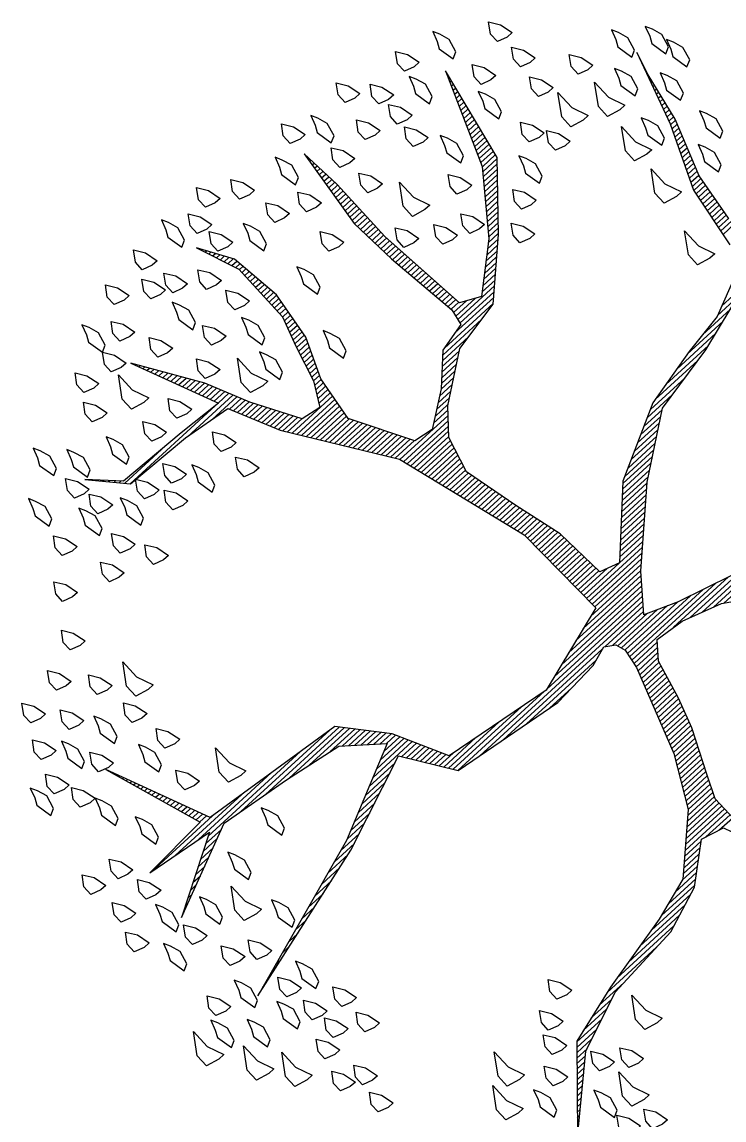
# Model space of a CAD drawing. Header units: metres. Extents: x 2 to 659295185, y -28 to 1124222152.
# Drawn here: x 654902.81 to 654913.87, y 1123167.64 to 1123184.95 of the extents above; entities that cross this region are included whole.
import ezdxf

# ---------------------------------------------------------------- set-up
doc = ezdxf.new("R2010")
doc.units = ezdxf.units.M
doc.header["$MEASUREMENT"] = 0
doc.layers.get('0').update_dxf_attribs({"linetype": 'CONTINUOUS'})
doc.layers.add('Arboles', color=3, linetype='CONTINUOUS')

# ---------------------------------------------------------------- blocks, each defined once
blk = doc.blocks.new('*X2402')
at = {"color": 0}
for p, q in [((17.5775, 17.92), (17.578, 17.92)), ((17.5814, 17.91), (17.584, 17.91)), ((17.5852, 17.9), (17.59, 17.9)), ((17.9321, 17.9), (17.9348, 17.9)), ((17.9333, 17.91), (17.9341, 17.91)), ((17.5891, 17.89), (17.596, 17.89)), ((17.5929, 17.88), (17.602, 17.88)), ((17.9297, 17.88), (17.9364, 17.88)), ((17.9309, 17.89), (17.9356, 17.89)), ((17.5967, 17.87), (17.608, 17.87)), ((17.6006, 17.86), (17.614, 17.86)), ((17.6044, 17.85), (17.62, 17.85)), ((17.9261, 17.85), (17.9387, 17.85)), ((17.9273, 17.86), (17.9379, 17.86)), ((17.9285, 17.87), (17.9371, 17.87)), ((17.2621, 17.82), (17.2622, 17.82)), ((17.6083, 17.84), (17.626, 17.84)), ((17.6121, 17.83), (17.6285, 17.83)), ((17.616, 17.82), (17.6298, 17.82)), ((17.9225, 17.82), (17.941, 17.82)), ((17.9237, 17.83), (17.9402, 17.83)), ((17.9249, 17.84), (17.9395, 17.84)), ((18.33, 17.82), (18.3316, 17.82)), ((17.2663, 17.81), (17.2685, 17.81)), ((17.2706, 17.8), (17.2748, 17.8)), ((17.2748, 17.79), (17.2811, 17.79)), ((17.6191, 17.81), (17.631, 17.81)), ((17.6191, 17.8), (17.6323, 17.8)), ((17.6191, 17.79), (17.6335, 17.79)), ((17.9189, 17.79), (17.9423, 17.79)), ((17.9201, 17.8), (17.9423, 17.8)), ((17.9213, 17.81), (17.9418, 17.81)), ((18.3182, 17.79), (18.3254, 17.79)), ((18.3221, 17.8), (18.3275, 17.8)), ((18.3261, 17.81), (18.3296, 17.81)), ((17.279, 17.78), (17.2874, 17.78)), ((17.2832, 17.77), (17.2937, 17.77)), ((17.6191, 17.78), (17.6348, 17.78)), ((17.6191, 17.77), (17.636, 17.77)), ((17.9165, 17.77), (17.9423, 17.77)), ((17.9177, 17.78), (17.9423, 17.78)), ((18.3104, 17.77), (18.3213, 17.77)), ((18.3143, 17.78), (18.3234, 17.78)), ((17.2875, 17.76), (17.3001, 17.76)), ((17.2917, 17.75), (17.3064, 17.75)), ((17.2959, 17.74), (17.3127, 17.74)), ((17.6191, 17.76), (17.6373, 17.76)), ((17.6191, 17.75), (17.6385, 17.75)), ((17.6191, 17.74), (17.6398, 17.74)), ((17.9129, 17.74), (17.9423, 17.74)), ((17.9141, 17.75), (17.9423, 17.75)), ((17.9153, 17.76), (17.9423, 17.76)), ((18.2986, 17.74), (18.3151, 17.74)), ((18.3025, 17.75), (18.3171, 17.75)), ((18.3064, 17.76), (18.3192, 17.76)), ((17.3002, 17.73), (17.319, 17.73)), ((17.3044, 17.72), (17.3253, 17.72)), ((17.3086, 17.71), (17.3316, 17.71)), ((17.6191, 17.73), (17.641, 17.73)), ((17.6191, 17.72), (17.6423, 17.72)), ((17.6191, 17.71), (17.6435, 17.71)), ((17.9093, 17.71), (17.9423, 17.71)), ((17.9105, 17.72), (17.9423, 17.72)), ((17.9117, 17.73), (17.9423, 17.73)), ((18.2868, 17.71), (18.3089, 17.71)), ((18.2907, 17.72), (18.3109, 17.72)), ((18.2946, 17.73), (18.313, 17.73)), ((16.9852, 17.68), (16.9856, 17.68)), ((17.3129, 17.7), (17.3379, 17.7)), ((17.3171, 17.69), (17.3443, 17.69)), ((17.3213, 17.68), (17.3506, 17.68)), ((17.6191, 17.7), (17.6445, 17.7)), ((17.6191, 17.69), (17.6431, 17.69)), ((17.6191, 17.68), (17.6418, 17.68)), ((17.9083, 17.7), (17.9423, 17.7)), ((17.909, 17.69), (17.9423, 17.69)), ((17.9097, 17.68), (17.9423, 17.68)), ((18.275, 17.68), (18.3027, 17.68)), ((18.2789, 17.69), (18.3047, 17.69)), ((18.2829, 17.7), (18.3068, 17.7)), ((16.9942, 17.67), (16.9956, 17.67)), ((17.0032, 17.66), (17.0056, 17.66)), ((17.3256, 17.67), (17.3569, 17.67)), ((17.3298, 17.66), (17.3632, 17.66)), ((17.6191, 17.67), (17.6405, 17.67)), ((17.6191, 17.66), (17.6391, 17.66)), ((17.9103, 17.67), (17.9423, 17.67)), ((17.911, 17.66), (17.9423, 17.66)), ((18.2671, 17.66), (18.2985, 17.66)), ((18.2711, 17.67), (18.3006, 17.67)), ((17.0122, 17.65), (17.0156, 17.65)), ((17.0212, 17.64), (17.0256, 17.64)), ((17.0302, 17.63), (17.0356, 17.63)), ((17.334, 17.65), (17.368, 17.65)), ((17.3382, 17.64), (17.3727, 17.64)), ((17.3425, 17.63), (17.3773, 17.63)), ((17.6124, 17.63), (17.6351, 17.63)), ((17.6157, 17.64), (17.6365, 17.64)), ((17.619, 17.65), (17.6378, 17.65)), ((17.9117, 17.65), (17.9423, 17.65)), ((17.9123, 17.64), (17.9423, 17.64)), ((17.913, 17.63), (17.9423, 17.63)), ((18.2554, 17.63), (18.2923, 17.63)), ((18.2593, 17.64), (18.2944, 17.64)), ((18.2632, 17.65), (18.2965, 17.65)), ((17.0392, 17.62), (17.0456, 17.62)), ((17.0482, 17.61), (17.1861, 17.61)), ((17.0572, 17.6), (17.3444, 17.6)), ((17.3467, 17.62), (17.3819, 17.62)), ((17.3509, 17.61), (17.3865, 17.61)), ((17.3552, 17.6), (17.3911, 17.6)), ((17.6024, 17.6), (17.6311, 17.6)), ((17.6057, 17.61), (17.6325, 17.61)), ((17.6091, 17.62), (17.6338, 17.62)), ((17.9137, 17.62), (17.9428, 17.62)), ((17.9143, 17.61), (17.9438, 17.61)), ((17.915, 17.6), (17.9448, 17.6)), ((18.2436, 17.6), (18.2861, 17.6)), ((18.2475, 17.61), (18.2882, 17.61)), ((18.2514, 17.62), (18.2903, 17.62)), ((17.2417, 17.59), (17.3957, 17.59)), ((17.3167, 17.58), (17.4003, 17.58)), ((17.3657, 17.57), (17.405, 17.57)), ((17.5926, 17.57), (17.6261, 17.57)), ((17.5957, 17.58), (17.6285, 17.58)), ((17.5991, 17.59), (17.6298, 17.59)), ((17.9157, 17.59), (17.9459, 17.59)), ((17.9163, 17.58), (17.9469, 17.58)), ((17.9172, 17.57), (17.9479, 17.57)), ((18.2241, 17.57), (18.2717, 17.57)), ((18.2317, 17.58), (18.2805, 17.58)), ((18.2394, 17.59), (18.284, 17.59)), ((17.3704, 17.56), (17.4096, 17.56)), ((17.3751, 17.55), (17.4142, 17.55)), ((17.5872, 17.55), (17.6178, 17.55)), ((17.5899, 17.56), (17.6219, 17.56)), ((17.9186, 17.56), (17.949, 17.56)), ((17.9199, 17.55), (17.95, 17.55)), ((18.2088, 17.55), (18.254, 17.55)), ((18.2164, 17.56), (18.2628, 17.56)), ((17.3797, 17.54), (17.4197, 17.54)), ((17.3844, 17.53), (17.4254, 17.53)), ((17.3891, 17.52), (17.4311, 17.52)), ((17.579, 17.52), (17.6053, 17.52)), ((17.5817, 17.53), (17.6094, 17.53)), ((17.5844, 17.54), (17.6136, 17.54)), ((17.9212, 17.54), (17.951, 17.54)), ((17.9225, 17.53), (17.9521, 17.53)), ((17.9238, 17.52), (17.9531, 17.52)), ((18.1858, 17.52), (18.2276, 17.52)), ((18.1935, 17.53), (18.2364, 17.53)), ((18.2011, 17.54), (18.2452, 17.54)), ((18.7099, 17.52), (18.7105, 17.52)), ((18.7131, 17.53), (18.7134, 17.53)), ((17.3937, 17.51), (17.4369, 17.51)), ((17.3984, 17.5), (17.4426, 17.5)), ((17.4031, 17.49), (17.4483, 17.49)), ((17.5708, 17.49), (17.5928, 17.49)), ((17.5735, 17.5), (17.5969, 17.5)), ((17.5762, 17.51), (17.6011, 17.51)), ((17.9251, 17.51), (17.9541, 17.51)), ((17.9264, 17.5), (17.9552, 17.5)), ((17.9277, 17.49), (17.9562, 17.49)), ((18.1629, 17.49), (18.2011, 17.49)), ((18.1706, 17.5), (18.2099, 17.5)), ((18.1782, 17.51), (18.2187, 17.51)), ((18.7003, 17.49), (18.7019, 17.49)), ((18.7035, 17.5), (18.7048, 17.5)), ((18.7067, 17.51), (18.7077, 17.51)), ((17.4077, 17.48), (17.454, 17.48)), ((17.4124, 17.47), (17.4597, 17.47)), ((17.4171, 17.46), (17.4654, 17.46)), ((17.5566, 17.46), (17.5834, 17.46)), ((17.5623, 17.47), (17.5849, 17.47)), ((17.568, 17.48), (17.5886, 17.48)), ((17.929, 17.48), (17.9572, 17.48)), ((17.9303, 17.47), (17.9583, 17.47)), ((17.9316, 17.46), (17.9593, 17.46)), ((18.14, 17.46), (18.1746, 17.46)), ((18.1476, 17.47), (18.1834, 17.47)), ((18.1553, 17.48), (18.1923, 17.48)), ((18.6908, 17.46), (18.6951, 17.46)), ((18.694, 17.47), (18.6971, 17.47)), ((18.6971, 17.48), (18.6991, 17.48)), ((17.4217, 17.45), (17.4711, 17.45)), ((17.4276, 17.44), (17.4769, 17.44)), ((17.5452, 17.44), (17.5806, 17.44)), ((17.5509, 17.45), (17.582, 17.45)), ((17.9329, 17.45), (17.9604, 17.45)), ((17.9342, 17.44), (17.9614, 17.44)), ((18.1221, 17.44), (18.157, 17.44)), ((18.1323, 17.45), (18.1658, 17.45)), ((18.6844, 17.44), (18.6911, 17.44)), ((18.6876, 17.45), (18.6931, 17.45)), ((17.4343, 17.43), (17.4826, 17.43)), ((17.441, 17.42), (17.5777, 17.42)), ((17.4476, 17.41), (17.5763, 17.41)), ((17.5394, 17.43), (17.5792, 17.43)), ((17.9355, 17.43), (17.9624, 17.43)), ((17.9368, 17.42), (17.9635, 17.42)), ((17.9381, 17.41), (17.9645, 17.41)), ((18.0867, 17.41), (18.1253, 17.41)), ((18.0985, 17.42), (18.136, 17.42)), ((18.1103, 17.43), (18.1467, 17.43)), ((18.6749, 17.41), (18.6851, 17.41)), ((18.6781, 17.42), (18.6871, 17.42)), ((18.6812, 17.43), (18.6891, 17.43)), ((17.4543, 17.4), (17.5749, 17.4)), ((17.461, 17.39), (17.5734, 17.39)), ((17.4676, 17.38), (17.572, 17.38)), ((17.9394, 17.4), (17.9655, 17.4)), ((17.9407, 17.39), (17.9666, 17.39)), ((17.942, 17.38), (17.9676, 17.38)), ((18.0512, 17.38), (18.0931, 17.38)), ((18.063, 17.39), (18.1038, 17.39)), ((18.0748, 17.4), (18.1146, 17.4)), ((18.6653, 17.38), (18.6791, 17.38)), ((18.6685, 17.39), (18.6811, 17.39)), ((18.6717, 17.4), (18.6831, 17.4)), ((17.4743, 17.37), (17.5706, 17.37)), ((17.481, 17.36), (17.5692, 17.36)), ((17.4876, 17.35), (17.5695, 17.35)), ((17.9367, 17.35), (18.061, 17.35)), ((17.9387, 17.36), (18.004, 17.36)), ((17.9407, 17.37), (17.984, 17.37)), ((18.0276, 17.36), (18.0717, 17.36)), ((18.0394, 17.37), (18.0824, 17.37)), ((18.6555, 17.35), (18.6727, 17.35)), ((18.659, 17.36), (18.6751, 17.36)), ((18.6621, 17.37), (18.6771, 17.37)), ((17.4943, 17.34), (17.5751, 17.34)), ((17.501, 17.33), (17.5807, 17.33)), ((17.9087, 17.33), (18.0396, 17.33)), ((17.9347, 17.34), (18.0503, 17.34)), ((18.6471, 17.33), (18.6656, 17.33)), ((18.6513, 17.34), (18.6692, 17.34)), ((17.5076, 17.32), (17.5862, 17.32)), ((17.5143, 17.31), (17.5918, 17.31)), ((17.521, 17.3), (17.5973, 17.3)), ((17.8387, 17.3), (17.9283, 17.3)), ((17.8487, 17.31), (17.9816, 17.31)), ((17.8637, 17.32), (18.0288, 17.32)), ((18.6345, 17.3), (18.6551, 17.3)), ((18.6387, 17.31), (18.6586, 17.31)), ((18.6429, 17.32), (18.6621, 17.32)), ((17.5276, 17.29), (17.6029, 17.29)), ((17.5343, 17.28), (17.6084, 17.28)), ((17.541, 17.27), (17.614, 17.27)), ((17.8087, 17.27), (17.859, 17.27)), ((17.8187, 17.28), (17.873, 17.28)), ((17.8287, 17.29), (17.887, 17.29)), ((18.6218, 17.27), (18.6445, 17.27)), ((18.626, 17.28), (18.648, 17.28)), ((18.6303, 17.29), (18.6515, 17.29)), ((17.5476, 17.26), (17.6195, 17.26)), ((17.5543, 17.25), (17.6251, 17.25)), ((17.561, 17.24), (17.6307, 17.24)), ((17.7741, 17.24), (17.817, 17.24)), ((17.7884, 17.25), (17.831, 17.25)), ((17.7987, 17.26), (17.845, 17.26)), ((18.6092, 17.24), (18.6339, 17.24)), ((18.6134, 17.25), (18.6374, 17.25)), ((18.6176, 17.26), (18.6409, 17.26)), ((17.5676, 17.23), (17.6362, 17.23)), ((17.5743, 17.22), (17.6418, 17.22)), ((17.7456, 17.22), (17.789, 17.22)), ((17.7599, 17.23), (17.803, 17.23)), ((18.6008, 17.22), (18.6268, 17.22)), ((18.605, 17.23), (18.6303, 17.23)), ((17.581, 17.21), (17.6473, 17.21)), ((17.5876, 17.2), (17.6529, 17.2)), ((17.5939, 17.19), (17.7568, 17.19)), ((17.717, 17.2), (17.7653, 17.2)), ((17.7313, 17.21), (17.775, 17.21)), ((18.5884, 17.19), (18.6202, 17.19)), ((18.5924, 17.2), (18.6215, 17.2)), ((18.5966, 17.21), (18.6233, 17.21)), ((17.5968, 17.18), (17.7482, 17.18)), ((17.5998, 17.17), (17.7396, 17.17)), ((17.6027, 17.16), (17.731, 17.16)), ((18.5837, 17.16), (18.6162, 17.16)), ((18.5853, 17.17), (18.6175, 17.17)), ((18.5868, 17.18), (18.6189, 17.18)), ((17.6056, 17.15), (17.7225, 17.15)), ((17.6085, 17.14), (17.7189, 17.14)), ((18.5805, 17.14), (18.6135, 17.14)), ((18.5821, 17.15), (18.6149, 17.15)), ((16.5321, 17.11), (16.5325, 17.11)), ((17.6115, 17.13), (17.7161, 17.13)), ((17.6144, 17.12), (17.7134, 17.12)), ((17.6173, 17.11), (17.7107, 17.11)), ((18.5758, 17.11), (18.6095, 17.11)), ((18.5774, 17.12), (18.6109, 17.12)), ((18.5789, 17.13), (18.6122, 17.13)), ((16.5355, 17.1), (16.5367, 17.1)), ((16.5388, 17.09), (16.5409, 17.09)), ((16.5421, 17.08), (16.5451, 17.08)), ((17.6203, 17.1), (17.7079, 17.1)), ((17.6232, 17.09), (17.7052, 17.09)), ((17.6261, 17.08), (17.7025, 17.08)), ((18.571, 17.08), (18.6056, 17.08)), ((18.5726, 17.09), (18.6069, 17.09)), ((18.5742, 17.1), (18.6082, 17.1)), ((16.5454, 17.07), (16.5493, 17.07)), ((16.5488, 17.06), (16.5535, 17.06)), ((16.5521, 17.05), (16.5577, 17.05)), ((17.629, 17.07), (17.6998, 17.07)), ((17.632, 17.06), (17.697, 17.06)), ((17.6349, 17.05), (17.6968, 17.05)), ((18.5679, 17.06), (18.6056, 17.06)), ((18.5695, 17.07), (18.6056, 17.07)), ((16.5554, 17.04), (16.5619, 17.04)), ((16.5588, 17.03), (16.566, 17.03)), ((17.6378, 17.04), (17.6992, 17.04)), ((17.6407, 17.03), (17.7015, 17.03)), ((16.5621, 17.02), (16.5702, 17.02)), ((16.5654, 17.01), (16.5744, 17.01)), ((16.5688, 17), (16.5786, 17)), ((17.6437, 17.02), (17.7039, 17.02)), ((17.6466, 17.01), (17.7062, 17.01)), ((17.6495, 17), (17.7086, 17)), ((16.5721, 16.99), (16.5828, 16.99)), ((16.5754, 16.98), (16.587, 16.98)), ((16.5788, 16.97), (16.5912, 16.97)), ((17.6524, 16.99), (17.7109, 16.99)), ((17.6554, 16.98), (17.7133, 16.98)), ((17.6583, 16.97), (17.7156, 16.97)), ((16.5821, 16.96), (16.5954, 16.96)), ((16.5854, 16.95), (16.5996, 16.95)), ((16.5888, 16.94), (16.6038, 16.94)), ((17.6612, 16.96), (17.718, 16.96)), ((17.6642, 16.95), (17.7204, 16.95)), ((17.6671, 16.94), (17.7227, 16.94)), ((16.5921, 16.93), (16.608, 16.93)), ((16.5954, 16.92), (16.6122, 16.92)), ((17.67, 16.93), (17.7251, 16.93)), ((17.6729, 16.92), (17.7274, 16.92)), ((18.4211, 16.92), (18.4892, 16.92)), ((18.4439, 16.93), (18.523, 16.93)), ((16.5988, 16.91), (16.6164, 16.91)), ((16.6021, 16.9), (16.6206, 16.9)), ((16.6054, 16.89), (16.6248, 16.89)), ((17.6759, 16.91), (17.7298, 16.91)), ((17.6788, 16.9), (17.7324, 16.9)), ((17.6817, 16.89), (17.7351, 16.89)), ((18.2545, 16.89), (18.388, 16.89)), ((18.2995, 16.9), (18.4217, 16.9)), ((18.3608, 16.91), (18.4555, 16.91)), ((16.6088, 16.88), (16.629, 16.88)), ((16.6121, 16.87), (16.6331, 16.87)), ((16.6154, 16.86), (16.6373, 16.86)), ((17.6846, 16.88), (17.7378, 16.88)), ((17.6876, 16.87), (17.7404, 16.87)), ((17.6905, 16.86), (17.7431, 16.86)), ((18.1392, 16.86), (18.2561, 16.86)), ((18.1645, 16.87), (18.3086, 16.87)), ((18.2095, 16.88), (18.3542, 16.88)), ((16.443, 16.85), (16.6488, 16.85)), ((16.513, 16.84), (16.7388, 16.84)), ((16.583, 16.83), (16.8288, 16.83)), ((17.6934, 16.85), (17.7458, 16.85)), ((17.6957, 16.84), (17.7484, 16.84)), ((17.6961, 16.83), (17.7511, 16.83)), ((18.0792, 16.83), (18.1463, 16.83)), ((18.0992, 16.84), (18.1601, 16.84)), ((18.1192, 16.85), (18.2036, 16.85)), ((16.5885, 16.81), (16.6422, 16.81)), ((16.6062, 16.82), (16.9188, 16.82)), ((16.7083, 16.81), (17.0088, 16.81)), ((17.6964, 16.82), (17.7538, 16.82)), ((17.6967, 16.81), (17.7564, 16.81)), ((18.0392, 16.81), (18.1186, 16.81)), ((18.0592, 16.82), (18.1324, 16.82)), ((16.5355, 16.78), (16.5722, 16.78)), ((16.5531, 16.79), (16.5956, 16.79)), ((16.5708, 16.8), (16.6189, 16.8)), ((16.7816, 16.8), (17.0309, 16.8)), ((16.8532, 16.79), (17.0394, 16.79)), ((16.9132, 16.78), (17.0478, 16.78)), ((17.6971, 16.8), (17.7591, 16.8)), ((17.6974, 16.79), (17.7618, 16.79)), ((17.6977, 16.78), (17.7639, 16.78)), ((17.9792, 16.78), (18.0771, 16.78)), ((17.9992, 16.79), (18.0909, 16.79)), ((18.0192, 16.8), (18.1047, 16.8)), ((16.4824, 16.75), (16.5022, 16.75)), ((16.5001, 16.76), (16.5256, 16.76)), ((16.5178, 16.77), (16.5489, 16.77)), ((16.9732, 16.77), (17.0563, 16.77)), ((17.0054, 16.76), (17.0647, 16.76)), ((17.0177, 16.75), (17.0732, 16.75)), ((17.6981, 16.77), (17.7645, 16.77)), ((17.6984, 16.76), (17.7651, 16.76)), ((17.6987, 16.75), (17.7657, 16.75)), ((17.9435, 16.75), (18.0355, 16.75)), ((17.9535, 16.76), (18.0494, 16.76)), ((17.9635, 16.77), (18.0632, 16.77)), ((16.4293, 16.72), (16.4322, 16.72)), ((16.447, 16.73), (16.4556, 16.73)), ((16.4647, 16.74), (16.4789, 16.74)), ((17.0299, 16.74), (17.0817, 16.74)), ((17.0421, 16.73), (17.0901, 16.73)), ((17.0543, 16.72), (17.0986, 16.72)), ((17.6991, 16.74), (17.7664, 16.74)), ((17.6994, 16.73), (17.767, 16.73)), ((17.6997, 16.72), (17.7676, 16.72)), ((17.9135, 16.72), (17.9979, 16.72)), ((17.9235, 16.73), (18.0084, 16.73)), ((17.9335, 16.74), (18.0217, 16.74)), ((17.0665, 16.71), (17.1071, 16.71)), ((17.0788, 16.7), (17.1155, 16.7)), ((17.7001, 16.71), (17.7682, 16.71)), ((17.7004, 16.7), (17.7689, 16.7)), ((17.8935, 16.7), (17.9768, 16.7)), ((17.9035, 16.71), (17.9873, 16.71)), ((17.0504, 16.67), (17.1313, 16.67)), ((17.0719, 16.68), (17.1263, 16.68)), ((17.091, 16.69), (17.1213, 16.69)), ((17.7007, 16.69), (17.7695, 16.69)), ((17.7011, 16.68), (17.7701, 16.68)), ((17.7014, 16.67), (17.7707, 16.67)), ((17.8635, 16.67), (17.9451, 16.67)), ((17.8735, 16.68), (17.9556, 16.68)), ((17.8835, 16.69), (17.9662, 16.69)), ((16.9858, 16.64), (17.0741, 16.64)), ((17.0073, 16.65), (17.1413, 16.65)), ((17.0288, 16.66), (17.1363, 16.66)), ((17.0964, 16.64), (17.1463, 16.64)), ((17.7017, 16.66), (17.7714, 16.66)), ((17.7021, 16.65), (17.772, 16.65)), ((17.7024, 16.64), (17.7924, 16.64)), ((17.8335, 16.64), (17.9134, 16.64)), ((17.8435, 16.65), (17.924, 16.65)), ((17.8535, 16.66), (17.9345, 16.66)), ((16.9211, 16.61), (16.995, 16.61)), ((16.9427, 16.62), (17.0214, 16.62)), ((16.9642, 16.63), (17.0477, 16.63)), ((17.1031, 16.63), (17.1513, 16.63)), ((17.1097, 16.62), (17.1563, 16.62)), ((17.1164, 16.61), (17.1613, 16.61)), ((17.7027, 16.63), (17.8224, 16.63)), ((17.7031, 16.62), (17.8923, 16.62)), ((17.7034, 16.61), (17.8818, 16.61)), ((17.8235, 16.63), (17.9029, 16.63)), ((16.8781, 16.59), (16.9423, 16.59)), ((16.8996, 16.6), (16.9686, 16.6)), ((17.1231, 16.6), (17.1663, 16.6)), ((17.1297, 16.59), (17.1713, 16.59)), ((17.7037, 16.6), (17.8712, 16.6)), ((17.7041, 16.59), (17.8606, 16.59)), ((16.7953, 16.56), (16.8632, 16.56)), ((16.8265, 16.57), (16.8895, 16.57)), ((16.8565, 16.58), (16.9159, 16.58)), ((17.1364, 16.58), (17.1763, 16.58)), ((17.1431, 16.57), (17.1813, 16.57)), ((17.1497, 16.56), (17.1971, 16.56)), ((17.6123, 16.56), (17.8338, 16.56)), ((17.646, 16.57), (17.8418, 16.57)), ((17.6798, 16.58), (17.8501, 16.58)), ((16.7015, 16.53), (16.7578, 16.53)), ((16.7328, 16.54), (16.7955, 16.54)), ((16.764, 16.55), (16.8332, 16.55)), ((17.1564, 16.55), (17.2651, 16.55)), ((17.163, 16.54), (17.3331, 16.54)), ((17.1697, 16.53), (17.401, 16.53)), ((17.511, 16.53), (17.8098, 16.53)), ((17.5448, 16.54), (17.8178, 16.54)), ((17.5785, 16.55), (17.8258, 16.55)), ((16.6078, 16.5), (16.6447, 16.5)), ((16.639, 16.51), (16.6824, 16.51)), ((16.6703, 16.52), (16.7201, 16.52)), ((17.1764, 16.52), (17.469, 16.52)), ((17.2412, 16.51), (17.7938, 16.51)), ((17.3112, 16.5), (17.6466, 16.5)), ((17.4773, 16.52), (17.8018, 16.52)), ((17.6564, 16.5), (17.7858, 16.5)), ((16.5453, 16.48), (16.5693, 16.48)), ((16.5765, 16.49), (16.607, 16.49)), ((17.3812, 16.49), (17.6166, 16.49)), ((17.4512, 16.48), (17.5245, 16.48)), ((17.6714, 16.49), (17.7899, 16.49)), ((17.6804, 16.48), (17.8149, 16.48)), ((16.4515, 16.45), (16.4563, 16.45)), ((16.4828, 16.46), (16.494, 16.46)), ((16.514, 16.47), (16.5317, 16.47)), ((17.6837, 16.47), (17.8399, 16.47)), ((17.6855, 16.45), (17.8986, 16.45)), ((17.687, 16.46), (17.8649, 16.46)), ((17.6805, 16.42), (17.7592, 16.42)), ((17.6822, 16.43), (17.9666, 16.43)), ((17.6839, 16.44), (17.9326, 16.44)), ((17.8145, 16.42), (18.0006, 16.42)), ((17.6757, 16.4), (17.7432, 16.4)), ((17.6789, 16.41), (17.7512, 16.41)), ((17.8617, 16.41), (18.0157, 16.41)), ((17.8916, 16.4), (18.0232, 16.4)), ((17.6653, 16.37), (17.7264, 16.37)), ((17.6687, 16.38), (17.7289, 16.38)), ((17.6722, 16.39), (17.7352, 16.39)), ((17.9216, 16.39), (18.0307, 16.39)), ((17.9473, 16.38), (18.0382, 16.38)), ((17.6549, 16.34), (17.7189, 16.34)), ((17.6584, 16.35), (17.7214, 16.35)), ((17.6618, 16.36), (17.7239, 16.36)), ((17.6445, 16.31), (17.7114, 16.31)), ((17.648, 16.32), (17.7139, 16.32)), ((17.6514, 16.33), (17.7164, 16.33)), ((17.6376, 16.29), (17.7064, 16.29)), ((17.6411, 16.3), (17.7089, 16.3)), ((17.6272, 16.26), (17.6971, 16.26)), ((17.6307, 16.27), (17.7005, 16.27)), ((17.6341, 16.28), (17.7038, 16.28)), ((17.6168, 16.23), (17.6871, 16.23)), ((17.6203, 16.24), (17.6905, 16.24)), ((17.6237, 16.25), (17.6938, 16.25)), ((17.6064, 16.2), (17.6766, 16.2)), ((17.6099, 16.21), (17.6805, 16.21)), ((17.6134, 16.22), (17.6838, 16.22)), ((17.5981, 16.18), (17.6673, 16.18)), ((17.603, 16.19), (17.6719, 16.19)), ((17.5821, 16.15), (17.6535, 16.15)), ((17.5874, 16.16), (17.6581, 16.16)), ((17.5928, 16.17), (17.6627, 16.17)), ((17.5661, 16.12), (17.6396, 16.12)), ((17.5714, 16.13), (17.6443, 16.13)), ((17.5768, 16.14), (17.6489, 16.14)), ((17.5501, 16.09), (17.6259, 16.09)), ((17.5554, 16.1), (17.6304, 16.1)), ((17.5608, 16.11), (17.635, 16.11)), ((17.5394, 16.07), (17.6174, 16.07)), ((17.5448, 16.08), (17.6216, 16.08)), ((17.5127, 16.04), (17.6045, 16.04)), ((17.5234, 16.05), (17.6088, 16.05)), ((17.5341, 16.06), (17.6131, 16.06)), ((17.4806, 16.01), (17.6021, 16.01)), ((17.4913, 16.02), (17.6021, 16.02)), ((17.502, 16.03), (17.6021, 16.03)), ((17.4484, 15.98), (17.5044, 15.98)), ((17.4591, 15.99), (17.6021, 15.99)), ((17.4698, 16), (17.6021, 16)), ((17.5206, 15.98), (17.6021, 15.98)), ((17.427, 15.96), (17.4799, 15.96)), ((17.4377, 15.97), (17.4922, 15.97)), ((17.5556, 15.97), (17.6021, 15.97)), ((17.3711, 15.93), (17.4433, 15.93)), ((17.4036, 15.94), (17.4555, 15.94)), ((17.4163, 15.95), (17.4677, 15.95)), ((17.2629, 15.9), (17.3957, 15.9)), ((17.3061, 15.91), (17.4188, 15.91)), ((17.3386, 15.92), (17.431, 15.92)), ((17.1189, 15.87), (17.3117, 15.87)), ((17.1669, 15.88), (17.3397, 15.88)), ((17.2149, 15.89), (17.3677, 15.89)), ((17.0401, 15.85), (17.1235, 15.85)), ((17.0761, 15.86), (17.2435, 15.86)), ((16.9371, 15.82), (17.0215, 15.82)), ((16.9681, 15.83), (17.0472, 15.83)), ((17.0041, 15.84), (17.0729, 15.84)), ((16.91, 15.79), (16.9444, 15.79)), ((16.919, 15.8), (16.9701, 15.8)), ((16.9281, 15.81), (16.9958, 15.81)), ((16.8829, 15.76), (16.9077, 15.76)), ((16.8919, 15.77), (16.9189, 15.77)), ((16.9009, 15.78), (16.9301, 15.78)), ((16.8648, 15.74), (16.8853, 15.74)), ((16.8738, 15.75), (16.8965, 15.75)), ((16.8376, 15.71), (16.8518, 15.71)), ((16.8467, 15.72), (16.863, 15.72)), ((16.8557, 15.73), (16.8742, 15.73)), ((16.8105, 15.68), (16.8183, 15.68)), ((16.8195, 15.69), (16.8295, 15.69)), ((16.8286, 15.7), (16.8406, 15.7))]:
    blk.add_line(p, q, dxfattribs=at)
blk = doc.blocks.new('ARBUSTO6')
at = {"layer": 'Arboles'}
for points in [[(-0.2769, 1.4579), (-0.3024, 1.4664), (-0.3024, 1.492), (-0.2854, 1.5175), (-0.2684, 1.492), (-0.2599, 1.4579)], [(-0.1919, 1.5005), (-0.2004, 1.4834), (-0.1919, 1.4409), (-0.1748, 1.4494), (-0.1663, 1.4834), (-0.1748, 1.509), (-0.1833, 1.526)], [(-0.0558, 1.4664), (-0.0813, 1.4749), (-0.0813, 1.5005), (-0.0643, 1.526), (-0.0473, 1.5005), (-0.0388, 1.4664)], [(-0.3874, 1.4409), (-0.413, 1.4494), (-0.413, 1.4749), (-0.3959, 1.5005), (-0.3789, 1.4749), (-0.3704, 1.4409)], [(-0.1153, 1.4324), (-0.1408, 1.4409), (-0.1408, 1.4664), (-0.1238, 1.492), (-0.1068, 1.4664), (-0.0983, 1.4324)], [(0.0207, 1.4239), (-0.0048, 1.4324), (-0.0048, 1.4579), (0.0122, 1.4834), (0.0293, 1.4579), (0.0378, 1.4239)], [(0.2078, 1.4409), (0.1823, 1.4494), (0.1823, 1.4749), (0.1993, 1.5005), (0.2163, 1.4749), (0.2248, 1.4409)], [(0.3779, 1.4239), (0.3524, 1.4324), (0.3524, 1.4579), (0.3694, 1.4834), (0.3864, 1.4579), (0.3949, 1.4239)], [(-0.515, 1.4409), (-0.5235, 1.4239), (-0.515, 1.3814), (-0.498, 1.3899), (-0.4895, 1.4239), (-0.498, 1.4494), (-0.5065, 1.4664)], [(0.2589, 1.4409), (0.2504, 1.4239), (0.2589, 1.3814), (0.2759, 1.3899), (0.2844, 1.4239), (0.2759, 1.4494), (0.2674, 1.4664)], [(-0.3109, 1.3899), (-0.3364, 1.3984), (-0.3364, 1.4239), (-0.3194, 1.4494), (-0.3024, 1.4239), (-0.2939, 1.3899)], [(0.1228, 1.4239), (0.1143, 1.4069), (0.1228, 1.3644), (0.1398, 1.3729), (0.1483, 1.4069), (0.1398, 1.4324), (0.1313, 1.4494)], [(0.5395, 1.3814), (0.514, 1.3899), (0.514, 1.4154), (0.531, 1.4409), (0.548, 1.4154), (0.5565, 1.3814)], [(-0.4385, 1.3644), (-0.464, 1.3729), (-0.464, 1.3984), (-0.447, 1.4239), (-0.43, 1.3984), (-0.4215, 1.3644)], [(-0.2599, 1.3644), (-0.2854, 1.3729), (-0.2854, 1.3984), (-0.2684, 1.4239), (-0.2514, 1.3984), (-0.2429, 1.3644)], [(-0.1068, 1.3644), (-0.1323, 1.3729), (-0.1323, 1.3984), (-0.1153, 1.4239), (-0.0983, 1.3984), (-0.0898, 1.3644)], [(0.4374, 1.3644), (0.4119, 1.3729), (0.4119, 1.3984), (0.4289, 1.4239), (0.4459, 1.3984), (0.4544, 1.3644)], [(0.6245, 1.3899), (0.616, 1.3729), (0.6245, 1.3304), (0.6415, 1.3389), (0.65, 1.3729), (0.6415, 1.3984), (0.633, 1.4154)], [(-0.5915, 1.3304), (-0.617, 1.3389), (-0.617, 1.3644), (-0.6, 1.3899), (-0.583, 1.3644), (-0.5745, 1.3304)], [(-0.5065, 1.3219), (-0.532, 1.3304), (-0.532, 1.3559), (-0.515, 1.3814), (-0.498, 1.3559), (-0.4895, 1.3219)], [(-0.1919, 1.3134), (-0.2174, 1.3219), (-0.2174, 1.3474), (-0.2004, 1.3729), (-0.1833, 1.3474), (-0.1748, 1.3134)], [(-0.0473, 1.3559), (-0.0558, 1.3389), (-0.0473, 1.2964), (-0.0303, 1.3049), (-0.0218, 1.3389), (-0.0303, 1.3644), (-0.0388, 1.3814)], [(0.0463, 1.3219), (0.0207, 1.3304), (0.0207, 1.3559), (0.0378, 1.3814), (0.0548, 1.3559), (0.0633, 1.3219)], [(0.2589, 1.3134), (0.2333, 1.3219), (0.2333, 1.3474), (0.2504, 1.3729), (0.2674, 1.3474), (0.2759, 1.3134)], [(0.3524, 1.3219), (0.3269, 1.3304), (0.3269, 1.3559), (0.3439, 1.3814), (0.3609, 1.3559), (0.3694, 1.3219)], [(0.5055, 1.3474), (0.497, 1.3304), (0.5055, 1.2879), (0.5225, 1.2964), (0.531, 1.3304), (0.5225, 1.3559), (0.514, 1.3729)], [(-0.3109, 1.3304), (-0.3194, 1.3134), (-0.3109, 1.2708), (-0.2939, 1.2793), (-0.2854, 1.3134), (-0.2939, 1.3389), (-0.3024, 1.3559)], [(0.1228, 1.2879), (0.0973, 1.2964), (0.0973, 1.3219), (0.1143, 1.3474), (0.1313, 1.3219), (0.1398, 1.2879)], [(0.4374, 1.2964), (0.4119, 1.3049), (0.4119, 1.3304), (0.4289, 1.3559), (0.4459, 1.3304), (0.4544, 1.2964)], [(-0.8126, 1.2964), (-0.8211, 1.2793), (-0.8126, 1.2368), (-0.7956, 1.2453), (-0.7871, 1.2793), (-0.7956, 1.3049), (-0.8041, 1.3219)], [(-0.6256, 1.2623), (-0.6511, 1.2708), (-0.6511, 1.2964), (-0.6341, 1.3219), (-0.617, 1.2964), (-0.6085, 1.2623)], [(-0.3959, 1.2708), (-0.4215, 1.2793), (-0.4215, 1.3049), (-0.4044, 1.3304), (-0.3874, 1.3049), (-0.3789, 1.2708)], [(0.7606, 1.2793), (0.7351, 1.2879), (0.7351, 1.3134), (0.7521, 1.3389), (0.7691, 1.3134), (0.7776, 1.2793)], [(-0.5235, 1.2198), (-0.5575, 1.2283), (-0.5575, 1.2623), (-0.5235, 1.3134), (-0.5235, 1.2623), (-0.5065, 1.2198)], [(-0.7531, 1.2368), (-0.7616, 1.2198), (-0.7531, 1.1773), (-0.7361, 1.1858), (-0.7276, 1.2198), (-0.7361, 1.2453), (-0.7446, 1.2623)], [(-0.2769, 1.2028), (-0.3024, 1.2113), (-0.3024, 1.2368), (-0.2854, 1.2623), (-0.2684, 1.2368), (-0.2599, 1.2028)], [(-0.1748, 1.2283), (-0.2004, 1.2368), (-0.2004, 1.2623), (-0.1833, 1.2879), (-0.1663, 1.2623), (-0.1578, 1.2283)], [(0.2674, 1.2198), (0.2418, 1.2283), (0.2418, 1.2538), (0.2589, 1.2793), (0.2759, 1.2538), (0.2844, 1.2198)], [(0.4289, 1.2283), (0.4034, 1.2368), (0.4034, 1.2623), (0.4204, 1.2879), (0.4374, 1.2623), (0.4459, 1.2283)], [(0.6585, 1.2283), (0.633, 1.2368), (0.633, 1.2623), (0.65, 1.2879), (0.667, 1.2623), (0.6755, 1.2283)], [(-0.9062, 1.2113), (-0.9147, 1.1943), (-0.9062, 1.1518), (-0.8892, 1.1603), (-0.8807, 1.1943), (-0.8892, 1.2198), (-0.8977, 1.2368)], [(0.0973, 1.1773), (0.0718, 1.1858), (0.0718, 1.2113), (0.0888, 1.2368), (0.1058, 1.2113), (0.1143, 1.1773)], [(0.7606, 1.1943), (0.7351, 1.2028), (0.7351, 1.2283), (0.7521, 1.2538), (0.7691, 1.2283), (0.7776, 1.1943)], [(-0.7871, 1.1518), (-0.8126, 1.1603), (-0.8126, 1.1858), (-0.7956, 1.2113), (-0.7786, 1.1858), (-0.7701, 1.1518)], [(-0.6596, 1.1943), (-0.6681, 1.1773), (-0.6596, 1.1348), (-0.6426, 1.1433), (-0.6341, 1.1773), (-0.6426, 1.2028), (-0.6511, 1.2198)], [(-0.3449, 1.1518), (-0.3704, 1.1603), (-0.3704, 1.1858), (-0.3534, 1.2113), (-0.3364, 1.1858), (-0.3279, 1.1518)], [(-0.2089, 1.1858), (-0.2174, 1.1688), (-0.2089, 1.1263), (-0.1919, 1.1348), (-0.1833, 1.1688), (-0.1919, 1.1943), (-0.2004, 1.2113)], [(-0.0218, 1.1858), (-0.0303, 1.1688), (-0.0218, 1.1263), (-0.0048, 1.1348), (0.0037, 1.1688), (-0.0048, 1.1943), (-0.0133, 1.2113)], [(0.463, 1.1858), (0.4544, 1.1688), (0.463, 1.1263), (0.48, 1.1348), (0.4885, 1.1688), (0.48, 1.1943), (0.4715, 1.2113)], [(0.6075, 1.2028), (0.599, 1.1858), (0.6075, 1.1433), (0.6245, 1.1518), (0.633, 1.1858), (0.6245, 1.2113), (0.616, 1.2283)], [(-0.549, 1.1263), (-0.5745, 1.1348), (-0.5745, 1.1603), (-0.5575, 1.1858), (-0.5405, 1.1603), (-0.532, 1.1263)], [(-0.464, 1.1263), (-0.4895, 1.1348), (-0.4895, 1.1603), (-0.4725, 1.1858), (-0.4555, 1.1603), (-0.447, 1.1263)], [(0.3184, 1.1008), (0.2844, 1.1093), (0.2844, 1.1433), (0.3184, 1.1943), (0.3184, 1.1433), (0.3354, 1.1008)], [(0.7436, 1.1093), (0.7181, 1.1178), (0.7181, 1.1433), (0.7351, 1.1688), (0.7521, 1.1433), (0.7606, 1.1093)], [(-0.9062, 1.0667), (-0.9317, 1.0753), (-0.9317, 1.1008), (-0.9147, 1.1263), (-0.8977, 1.1008), (-0.8892, 1.0667)], [(-0.8296, 1.1093), (-0.8381, 1.0923), (-0.8296, 1.0497), (-0.8126, 1.0582), (-0.8041, 1.0923), (-0.8126, 1.1178), (-0.8211, 1.1348)], [(-0.7701, 1.0838), (-0.7956, 1.0923), (-0.7956, 1.1178), (-0.7786, 1.1433), (-0.7616, 1.1178), (-0.7531, 1.0838)], [(-0.2769, 1.0497), (-0.3109, 1.0582), (-0.3109, 1.0923), (-0.2769, 1.1433), (-0.2769, 1.0923), (-0.2599, 1.0497)], [(0.4289, 1.0667), (0.4034, 1.0753), (0.4034, 1.1008), (0.4204, 1.1263), (0.4374, 1.1008), (0.4459, 1.0667)], [(0.8541, 1.0838), (0.8286, 1.0923), (0.8286, 1.1178), (0.8456, 1.1433), (0.8626, 1.1178), (0.8711, 1.0838)], [(-0.2344, 1.0923), (-0.2429, 1.0753), (-0.2344, 1.0327), (-0.2174, 1.0412), (-0.2089, 1.0753), (-0.2174, 1.1008), (-0.2259, 1.1178)], [(0.2418, 1.0582), (0.2163, 1.0667), (0.2163, 1.0923), (0.2333, 1.1178), (0.2504, 1.0923), (0.2589, 1.0582)], [(0.65, 1.0412), (0.6245, 1.0497), (0.6245, 1.0753), (0.6415, 1.1008), (0.6585, 1.0753), (0.667, 1.0412)], [(0.9562, 1.0923), (0.9477, 1.0753), (0.9562, 1.0327), (0.9732, 1.0412), (0.9817, 1.0753), (0.9732, 1.1008), (0.9647, 1.1178)], [(-0.7361, 1.0582), (-0.7446, 1.0412), (-0.7361, 0.9987), (-0.7191, 1.0072), (-0.7106, 1.0412), (-0.7191, 1.0667), (-0.7276, 1.0838)], [(-0.6596, 1.0327), (-0.6851, 1.0412), (-0.6851, 1.0667), (-0.6681, 1.0923), (-0.6511, 1.0667), (-0.6426, 1.0327)], [(-0.583, 1.0157), (-0.6085, 1.0242), (-0.6085, 1.0497), (-0.5915, 1.0753), (-0.5745, 1.0497), (-0.566, 1.0157)], [(0.7606, 0.9987), (0.7266, 1.0072), (0.7266, 1.0412), (0.7606, 1.0923), (0.7606, 1.0412), (0.7776, 0.9987)], [(-0.4385, 0.9902), (-0.464, 0.9987), (-0.464, 1.0242), (-0.447, 1.0497), (-0.43, 1.0242), (-0.4215, 0.9902)], [(-0.0813, 1.0242), (-0.0898, 1.0072), (-0.0813, 0.9647), (-0.0643, 0.9732), (-0.0558, 1.0072), (-0.0643, 1.0327), (-0.0728, 1.0497)], [(0.3184, 0.9987), (0.2929, 1.0072), (0.2929, 1.0327), (0.3099, 1.0582), (0.3269, 1.0327), (0.3354, 0.9987)], [(0.8456, 0.9562), (0.8116, 0.9647), (0.8116, 0.9987), (0.8456, 1.0497), (0.8456, 0.9987), (0.8626, 0.9562)], [(1.0242, 1.0412), (1.0157, 1.0242), (1.0242, 0.9817), (1.0412, 0.9902), (1.0497, 1.0242), (1.0412, 1.0497), (1.0327, 1.0667)], [(-0.9827, 0.9817), (-1.0082, 0.9902), (-1.0082, 1.0157), (-0.9912, 1.0412), (-0.9742, 1.0157), (-0.9657, 0.9817)], [(-0.7956, 0.9732), (-0.8211, 0.9817), (-0.8211, 1.0072), (-0.8041, 1.0327), (-0.7871, 1.0072), (-0.7786, 0.9732)], [(-0.6256, 0.9647), (-0.6511, 0.9732), (-0.6511, 0.9987), (-0.6341, 1.0242), (-0.617, 0.9987), (-0.6085, 0.9647)], [(-0.549, 0.9987), (-0.5575, 0.9817), (-0.549, 0.9392), (-0.532, 0.9477), (-0.5235, 0.9817), (-0.532, 1.0072), (-0.5405, 1.0242)], [(0.3864, 0.9732), (0.3609, 0.9817), (0.3609, 1.0072), (0.3779, 1.0327), (0.3949, 1.0072), (0.4034, 0.9732)], [(0.5735, 1.0157), (0.565, 0.9987), (0.5735, 0.9562), (0.5905, 0.9647), (0.599, 0.9987), (0.5905, 1.0242), (0.582, 1.0412)], [(0.6841, 0.9817), (0.6585, 0.9902), (0.6585, 1.0157), (0.6755, 1.0412), (0.6926, 1.0157), (0.7011, 0.9817)], [(0.8967, 1.0157), (0.8881, 0.9987), (0.8967, 0.9562), (0.9137, 0.9647), (0.9222, 0.9987), (0.9137, 1.0242), (0.9052, 1.0412)], [(-0.8637, 0.9392), (-0.8892, 0.9477), (-0.8892, 0.9732), (-0.8722, 0.9987), (-0.8552, 0.9732), (-0.8467, 0.9392)], [(0.5225, 0.9307), (0.497, 0.9392), (0.497, 0.9647), (0.514, 0.9902), (0.531, 0.9647), (0.5395, 0.9307)], [(1.0412, 0.9817), (1.0327, 0.9647), (1.0412, 0.9222), (1.0582, 0.9307), (1.0667, 0.9647), (1.0582, 0.9902), (1.0497, 1.0072)], [(-0.4385, 0.9052), (-0.464, 0.9137), (-0.464, 0.9392), (-0.447, 0.9647), (-0.43, 0.9392), (-0.4215, 0.9052)], [(-1.0507, 0.8797), (-1.0763, 0.8882), (-1.0763, 0.9137), (-1.0593, 0.9392), (-1.0422, 0.9137), (-1.0337, 0.8797)], [(-0.7531, 0.8967), (-0.7786, 0.9052), (-0.7786, 0.9307), (-0.7616, 0.9562), (-0.7446, 0.9307), (-0.7361, 0.8967)], [(0.9732, 0.9307), (0.9647, 0.9137), (0.9732, 0.8712), (0.9902, 0.8797), (0.9987, 0.9137), (0.9902, 0.9392), (0.9817, 0.9562)], [(0.463, 0.8712), (0.4374, 0.8797), (0.4374, 0.9052), (0.4544, 0.9307), (0.4715, 0.9052), (0.48, 0.8712)], [(0.8201, 0.8286), (0.7861, 0.8371), (0.7861, 0.8712), (0.8201, 0.9222), (0.8201, 0.8712), (0.8371, 0.8286)], [(0.8626, 0.8797), (0.8541, 0.8626), (0.8626, 0.8201), (0.8796, 0.8286), (0.8881, 0.8626), (0.8796, 0.8882), (0.8711, 0.9052)], [(-1.1443, 0.8286), (-1.1698, 0.8371), (-1.1698, 0.8626), (-1.1528, 0.8882), (-1.1358, 0.8626), (-1.1273, 0.8286)], [(-1.2463, 0.8116), (-1.2718, 0.8201), (-1.2718, 0.8456), (-1.2548, 0.8712), (-1.2378, 0.8456), (-1.2293, 0.8116)], [(-1.0763, 0.7521), (-1.1018, 0.7606), (-1.1018, 0.7861), (-1.0848, 0.8116), (-1.0678, 0.7861), (-1.0593, 0.7521)], [(0.9817, 0.7946), (0.9732, 0.7776), (0.9817, 0.7351), (0.9987, 0.7436), (1.0072, 0.7776), (0.9987, 0.8031), (0.9902, 0.8201)], [(-1.2889, 0.7266), (-1.3144, 0.7351), (-1.3144, 0.7606), (-1.2974, 0.7861), (-1.2804, 0.7606), (-1.2718, 0.7266)], [(-1.1868, 0.7351), (-1.2123, 0.7436), (-1.2123, 0.7691), (-1.1953, 0.7946), (-1.1783, 0.7691), (-1.1698, 0.7351)], [(-0.9997, 0.6841), (-1.0337, 0.6926), (-1.0337, 0.7266), (-0.9997, 0.7776), (-0.9997, 0.7266), (-0.9827, 0.6841)], [(0.8031, 0.7011), (0.7691, 0.7096), (0.7691, 0.7436), (0.8031, 0.7946), (0.8031, 0.7436), (0.8201, 0.7011)], [(0.9222, 0.7351), (0.9137, 0.7181), (0.9222, 0.6756), (0.9392, 0.6841), (0.9477, 0.7181), (0.9392, 0.7436), (0.9307, 0.7606)], [(-1.2548, 0.7096), (-1.2633, 0.6926), (-1.2548, 0.65), (-1.2378, 0.6586), (-1.2293, 0.6926), (-1.2378, 0.7181), (-1.2463, 0.7351)], [(-1.1528, 0.7011), (-1.1613, 0.6841), (-1.1528, 0.6415), (-1.1358, 0.65), (-1.1273, 0.6841), (-1.1358, 0.7096), (-1.1443, 0.7266)], [(-1.3909, 0.6756), (-1.3994, 0.6586), (-1.3909, 0.616), (-1.3739, 0.6245), (-1.3654, 0.6586), (-1.3739, 0.6841), (-1.3824, 0.7011)], [(-1.3229, 0.6415), (-1.3484, 0.65), (-1.3484, 0.6756), (-1.3314, 0.7011), (-1.3144, 0.6756), (-1.3059, 0.6415)], [(-1.0593, 0.6415), (-1.0848, 0.65), (-1.0848, 0.6756), (-1.0678, 0.7011), (-1.0507, 0.6756), (-1.0422, 0.6415)], [(-1.2038, 0.6075), (-1.2293, 0.616), (-1.2293, 0.6415), (-1.2123, 0.6671), (-1.1953, 0.6415), (-1.1868, 0.6075)], [(-1.2974, 0.5735), (-1.3229, 0.582), (-1.3229, 0.6075), (-1.3059, 0.633), (-1.2889, 0.6075), (-1.2804, 0.5735)], [(0.7606, 0.531), (0.7266, 0.5395), (0.7266, 0.5735), (0.7606, 0.6245), (0.7606, 0.5735), (0.7776, 0.531)], [(-1.1188, 0.5735), (-1.1273, 0.5565), (-1.1188, 0.514), (-1.1018, 0.5225), (-1.0933, 0.5565), (-1.1018, 0.582), (-1.1103, 0.599)], [(-1.0422, 0.5395), (-1.0678, 0.548), (-1.0678, 0.5735), (-1.0507, 0.599), (-1.0337, 0.5735), (-1.0252, 0.5395)], [(-1.2889, 0.548), (-1.2974, 0.531), (-1.2889, 0.4885), (-1.2718, 0.497), (-1.2633, 0.531), (-1.2718, 0.5565), (-1.2804, 0.5735)], [(-1.2463, 0.4459), (-1.2548, 0.4289), (-1.2463, 0.3864), (-1.2293, 0.3949), (-1.2208, 0.4289), (-1.2293, 0.4545), (-1.2378, 0.4715)], [(-1.0763, 0.4289), (-1.1018, 0.4374), (-1.1018, 0.463), (-1.0848, 0.4885), (-1.0678, 0.463), (-1.0593, 0.4289)], [(-1.4249, 0.3949), (-1.4504, 0.4034), (-1.4504, 0.4289), (-1.4334, 0.4545), (-1.4164, 0.4289), (-1.4079, 0.3949)], [(-0.9742, 0.3694), (-1.0082, 0.3779), (-1.0082, 0.4119), (-0.9742, 0.463), (-0.9742, 0.4119), (-0.9572, 0.3694)], [(-1.3484, 0.3779), (-1.3739, 0.3864), (-1.3739, 0.4119), (-1.3569, 0.4374), (-1.3399, 0.4119), (-1.3314, 0.3779)], [(-1.4164, 0.2929), (-1.4419, 0.3014), (-1.4419, 0.3269), (-1.4249, 0.3524), (-1.4079, 0.3269), (-1.3994, 0.2929)], [(-1.3314, 0.2929), (-1.3569, 0.3014), (-1.3569, 0.3269), (-1.3399, 0.3524), (-1.3229, 0.3269), (-1.3144, 0.2929)], [(-1.4419, 0.2163), (-1.4674, 0.2248), (-1.4674, 0.2504), (-1.4504, 0.2759), (-1.4334, 0.2504), (-1.4249, 0.2163)], [(-1.3569, 0.2504), (-1.3654, 0.2333), (-1.3569, 0.1908), (-1.3399, 0.1993), (-1.3314, 0.2333), (-1.3399, 0.2589), (-1.3484, 0.2759)], [(-0.9997, 0.2504), (-1.0082, 0.2333), (-0.9997, 0.1908), (-0.9827, 0.1993), (-0.9742, 0.2333), (-0.9827, 0.2589), (-0.9912, 0.2759)], [(-1.1358, 0.2248), (-1.1443, 0.2078), (-1.1358, 0.1653), (-1.1188, 0.1738), (-1.1103, 0.2078), (-1.1188, 0.2333), (-1.1273, 0.2504)], [(-1.2633, 0.1908), (-1.2718, 0.1738), (-1.2633, 0.1313), (-1.2463, 0.1398), (-1.2378, 0.1738), (-1.2463, 0.1993), (-1.2548, 0.2163)], [(-1.4079, 0.1653), (-1.4164, 0.1483), (-1.4079, 0.1058), (-1.3909, 0.1143), (-1.3824, 0.1483), (-1.3909, 0.1738), (-1.3994, 0.1908)], [(-1.3229, 0.1313), (-1.3484, 0.1398), (-1.3484, 0.1653), (-1.3314, 0.1908), (-1.3144, 0.1653), (-1.3059, 0.1313)], [(-1.1783, 0.0888), (-1.2123, 0.0973), (-1.2123, 0.1313), (-1.1783, 0.1823), (-1.1783, 0.1313), (-1.1613, 0.0888)], [(-1.2889, 0.0292), (-1.3144, 0.0378), (-1.3144, 0.0633), (-1.2974, 0.0888), (-1.2804, 0.0633), (-1.2718, 0.0292)], [(-1.1358, 0.0633), (-1.1443, 0.0463), (-1.1358, 0.0037), (-1.1188, 0.0122), (-1.1103, 0.0463), (-1.1188, 0.0718), (-1.1273, 0.0888)], [(-1.2293, -0.0048), (-1.2548, 0.0037), (-1.2548, 0.0292), (-1.2378, 0.0548), (-1.2208, 0.0292), (-1.2123, -0.0048)], [(-1.3994, -0.0388), (-1.4249, -0.0303), (-1.4249, -0.0048), (-1.4079, 0.0207), (-1.3909, -0.0048), (-1.3824, -0.0388)], [(-1.3399, -0.0218), (-1.3484, -0.0388), (-1.3399, -0.0813), (-1.3229, -0.0728), (-1.3144, -0.0388), (-1.3229, -0.0133), (-1.3314, 0.0037)], [(-1.493, -0.1153), (-1.527, -0.1068), (-1.527, -0.0728), (-1.493, -0.0218), (-1.493, -0.0728), (-1.4759, -0.1153)], [(-1.4504, -0.0558), (-1.4589, -0.0728), (-1.4504, -0.1153), (-1.4334, -0.1068), (-1.4249, -0.0728), (-1.4334, -0.0473), (-1.4419, -0.0303)], [(-1.2378, -0.1238), (-1.2633, -0.1153), (-1.2633, -0.0898), (-1.2463, -0.0643), (-1.2293, -0.0898), (-1.2208, -0.1238)], [(-1.1953, -0.0898), (-1.2038, -0.1068), (-1.1953, -0.1493), (-1.1783, -0.1408), (-1.1698, -0.1068), (-1.1783, -0.0813), (-1.1868, -0.0643)], [(-1.3824, -0.1153), (-1.3909, -0.1323), (-1.3824, -0.1748), (-1.3654, -0.1663), (-1.3569, -0.1323), (-1.3654, -0.1068), (-1.3739, -0.0898)], [(-1.2974, -0.1323), (-1.3059, -0.1493), (-1.2974, -0.1919), (-1.2804, -0.1834), (-1.2718, -0.1493), (-1.2804, -0.1238), (-1.2889, -0.1068)], [(-1.4249, -0.2259), (-1.4589, -0.2174), (-1.4589, -0.1834), (-1.4249, -0.1323), (-1.4249, -0.1834), (-1.4079, -0.2259)], [(-1.2293, -0.2089), (-1.2548, -0.2004), (-1.2548, -0.1748), (-1.2378, -0.1493), (-1.2208, -0.1748), (-1.2123, -0.2089)], [(-1.1528, -0.2344), (-1.1783, -0.2259), (-1.1783, -0.2004), (-1.1613, -0.1748), (-1.1443, -0.2004), (-1.1358, -0.2344)], [(-1.3654, -0.3024), (-1.3994, -0.2939), (-1.3994, -0.2599), (-1.3654, -0.2089), (-1.3654, -0.2599), (-1.3484, -0.3024)], [(-1.2208, -0.2769), (-1.2463, -0.2684), (-1.2463, -0.2429), (-1.2293, -0.2174), (-1.2123, -0.2429), (-1.2038, -0.2769)], [(-1.2718, -0.3024), (-1.2974, -0.2939), (-1.2974, -0.2684), (-1.2804, -0.2429), (-1.2633, -0.2684), (-1.2548, -0.3024)], [(-1.1528, -0.3194), (-1.1783, -0.3109), (-1.1783, -0.2854), (-1.1613, -0.2599), (-1.1443, -0.2854), (-1.1358, -0.3194)], [(-1.2974, -0.3875), (-1.3229, -0.3789), (-1.3229, -0.3534), (-1.3059, -0.3279), (-1.2889, -0.3534), (-1.2804, -0.3875)], [(-1.2463, -0.413), (-1.2718, -0.4045), (-1.2718, -0.3789), (-1.2548, -0.3534), (-1.2378, -0.3789), (-1.2293, -0.413)], [(-1.2633, -0.4895), (-1.2889, -0.481), (-1.2889, -0.4555), (-1.2718, -0.43), (-1.2548, -0.4555), (-1.2463, -0.4895)], [(-0.7446, -0.583), (-0.7701, -0.5745), (-0.7701, -0.549), (-0.7531, -0.5235), (-0.7361, -0.549), (-0.7276, -0.583)], [(-0.9742, -0.6596), (-1.0082, -0.6511), (-1.0082, -0.6171), (-0.9742, -0.566), (-0.9742, -0.6171), (-0.9572, -0.6596)], [(-0.8126, -0.6256), (-0.8381, -0.6171), (-0.8381, -0.5915), (-0.8211, -0.566), (-0.8041, -0.5915), (-0.7956, -0.6256)], [(-1.0337, -0.7191), (-1.0678, -0.7106), (-1.0678, -0.6766), (-1.0337, -0.6256), (-1.0337, -0.6766), (-1.0167, -0.7191)], [(-0.8467, -0.6766), (-0.8722, -0.6681), (-0.8722, -0.6426), (-0.8552, -0.6171), (-0.8381, -0.6426), (-0.8296, -0.6766)], [(-0.8977, -0.7361), (-0.9232, -0.7276), (-0.9232, -0.7021), (-0.9062, -0.6766), (-0.8892, -0.7021), (-0.8807, -0.7361)], [(-0.9742, -0.7276), (-0.9827, -0.7446), (-0.9742, -0.7871), (-0.9572, -0.7786), (-0.9487, -0.7446), (-0.9572, -0.7191), (-0.9657, -0.7021)], [(-0.6256, -0.7871), (-0.6596, -0.7786), (-0.6596, -0.7446), (-0.6256, -0.6936), (-0.6256, -0.7446), (-0.6085, -0.7871)], [(-0.7871, -0.7871), (-0.8126, -0.7786), (-0.8126, -0.7531), (-0.7956, -0.7276), (-0.7786, -0.7531), (-0.7701, -0.7871)], [(-0.7276, -0.8297), (-0.7531, -0.8212), (-0.7531, -0.7956), (-0.7361, -0.7701), (-0.7191, -0.7956), (-0.7106, -0.8297)], [(-0.8637, -0.8297), (-0.8722, -0.8467), (-0.8637, -0.8892), (-0.8467, -0.8807), (-0.8381, -0.8467), (-0.8467, -0.8212), (-0.8552, -0.8042)], [(-0.7786, -0.9062), (-0.8126, -0.8977), (-0.8126, -0.8637), (-0.7786, -0.8127), (-0.7786, -0.8637), (-0.7616, -0.9062)], [(-0.8467, -0.9487), (-0.8722, -0.9402), (-0.8722, -0.9147), (-0.8552, -0.8892), (-0.8381, -0.9147), (-0.8296, -0.9487)], [(-0.7871, -0.9827), (-0.8126, -0.9742), (-0.8126, -0.9487), (-0.7956, -0.9232), (-0.7786, -0.9487), (-0.7701, -0.9827)]]:
    blk.add_lwpolyline(points, close=True, dxfattribs=at)
at = {"layer": 'Arboles', "color": 7}
for points in [[(-0.1408, -0.5405), (-0.1408, -0.4725), (-0.1153, -0.413), (-0.0643, -0.3024), (-0.0388, -0.2259), (-0.0133, -0.1238), (0.0207, -0.0813), (0.0973, -0.0898), (0.1993, -0.1238), (0.2674, -0.1663)], [(0.2674, -0.0898), (0.1228, -0.0473), (0.0378, -0.0133), (0.1058, 0.0718), (0.2674, 0.2248), (0.4204, 0.3354), (0.599, 0.3694), (0.8286, 0.4374)], [(0.8626, 0.5735), (0.8796, 0.7011), (0.9307, 0.8456), (0.9562, 0.9732), (0.9732, 1.0327), (0.9137, 0.8456), (0.8456, 0.6841), (0.8201, 0.5225)], [(0.8116, 0.4715), (0.6755, 0.4119), (0.565, 0.3949), (0.4119, 0.3609), (0.2248, 0.2674), (0.0803, 0.1228), (0.0293, 0.1398), (0.0207, 0.2759), (-0.0133, 0.4034), (-0.0473, 0.548), (-0.0218, 0.6415), (0.0293, 0.7011), (0.1483, 0.7861), (0.2844, 0.8116), (0.4119, 0.9307), (0.5395, 1.0753), (0.5905, 1.3219), (0.497, 1.0838), (0.3864, 0.9392), (0.2759, 0.8456), (0.2248, 0.8712), (0.1993, 1.1178), (0.1993, 1.2964), (0.1908, 1.4069), (0.1653, 1.1943), (0.1738, 1.0667), (0.1993, 0.8712), (0.1908, 0.8286), (0.1143, 0.8116), (0.0463, 0.7436), (-0.0388, 0.6841), (-0.0898, 0.6926), (-0.1748, 0.8456), (-0.1578, 0.9647), (-0.1153, 1.0667), (-0.0983, 1.1943), (-0.1153, 1.3304), (-0.1663, 1.4154), (-0.1238, 1.3049), (-0.1238, 1.1433), (-0.1493, 1.0667), (-0.1748, 0.9732), (-0.2089, 0.9137), (-0.2599, 0.9222), (-0.3279, 1.0412), (-0.3789, 1.1518), (-0.481, 1.3134), (-0.3874, 1.0923), (-0.5065, 1.1008), (-0.6936, 1.1093), (-0.7616, 1.1773), (-0.6851, 1.0923), (-0.5065, 1.0838), (-0.3789, 1.0667), (-0.3194, 0.9392), (-0.1493, 0.6841), (-0.0473, 0.3354), (-0.0388, 0.0803), (-0.2684, 0.0122), (-0.5575, 0.0548), (-0.6256, 0.1908), (-0.7191, 0.3014), (-1.1018, 0.3439), (-1.2123, 0.6075), (-1.1273, 0.3524), (-1.3059, 0.3439), (-1.1273, 0.3184), (-1.3229, 0.2078), (-1.0848, 0.3099), (-0.8977, 0.2844), (-0.7446, 0.2589), (-0.6511, 0.1823), (-0.8892, 0.0718), (-1.3144, -0.0643), (-0.8977, 0.0463), (-0.6511, 0.1398), (-0.566, 0.0122), (-0.2684, -0.0303), (-0.1408, -0.0218), (-0.0898, -0.0048), (-0.0643, -0.0218), (-0.0558, -0.0473), (-0.0643, -0.0983), (-0.1408, -0.3194), (-0.2089, -0.447), (-0.3364, -0.566), (-0.447, -0.6001), (-0.6511, -0.6426), (-0.8041, -0.6851), (-0.9657, -0.8637), (-0.8041, -0.7191), (-0.6511, -0.6596), (-0.447, -0.6426), (-0.3279, -0.6001), (-0.2344, -0.5235), (-0.1748, -0.5405), (-0.1578, -0.583)]]:
    blk.add_lwpolyline(points, dxfattribs=at)
at = {"layer": 'Arboles'}
blk.add_blockref('*X2402', (-17.7429, -16.5069), dxfattribs=at)

msp = doc.modelspace()

# ---------------------------------------------------------------- block references
at = {"layer": 'Arboles', "xscale": 6.317886258656785, "yscale": 6.317886258656785, "zscale": 6.317886258656785, "rotation": 42.49660342024684}
msp.add_blockref('ARBUSTO6', (654912.372, 1123175.5052), dxfattribs=at)

doc.saveas('drawing.dxf')
